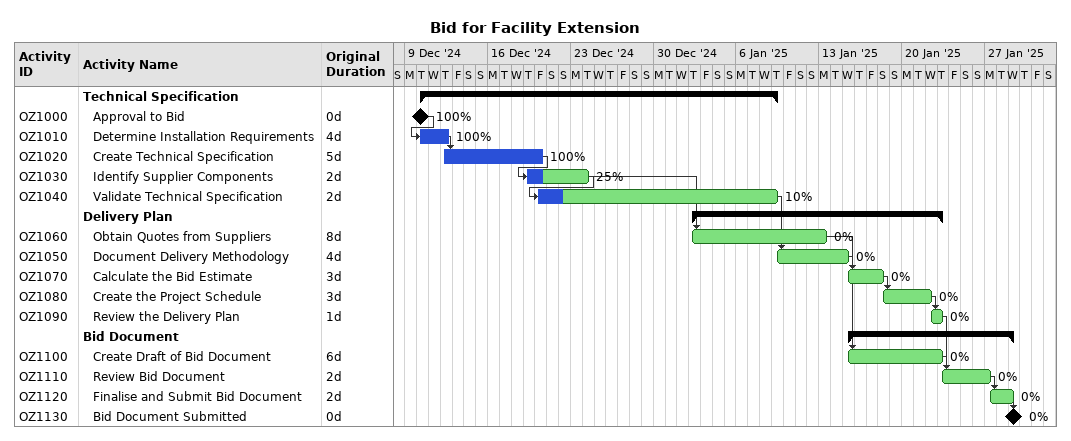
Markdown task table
Bid for Facility Extension

| ID | Level | Task | Original duration | Start | Finish | Predecessors | % complete |
|---|---|---|---|---|---|---|---|
|  | 1 | **Technical Specification** |  | 2024-12-10 | 2025-01-09 |  |  |
| OZ1000 | 2 | Approval to Bid | 0d | 2024-12-10 | 2024-12-10 |  | 100 |
| OZ1010 | 2 | Determine Installation Requirements | 4d | 2024-12-10 | 2024-12-12 | OZ1000 | 100 |
| OZ1020 | 2 | Create Technical Specification | 5d | 2024-12-12 | 2024-12-20 | OZ1010 | 100 |
| OZ1030 | 2 | Identify Supplier Components | 2d | 2024-12-19 | 2024-12-24 | OZ1020 | 25 |
| OZ1040 | 2 | Validate Technical Specification | 2d | 2024-12-20 | 2025-01-09 | OZ1030 | 10 |
|  | 1 | **Delivery Plan** |  | 2025-01-02 | 2025-01-23 |  |  |
| OZ1060 | 2 | Obtain Quotes from Suppliers | 8d | 2025-01-02 | 2025-01-13 | OZ1030 | 0 |
| OZ1050 | 2 | Document Delivery Methodology | 4d | 2025-01-09 | 2025-01-15 | OZ1040 | 0 |
| OZ1070 | 2 | Calculate the Bid Estimate | 3d | 2025-01-15 | 2025-01-18 | OZ1050, OZ1060 | 0 |
| OZ1080 | 2 | Create the Project Schedule | 3d | 2025-01-18 | 2025-01-22 | OZ1070 | 0 |
| OZ1090 | 2 | Review the Delivery Plan | 1d | 2025-01-22 | 2025-01-23 | OZ1080 | 0 |
|  | 1 | **Bid Document** |  | 2025-01-15 | 2025-01-29 |  |  |
| OZ1100 | 2 | Create Draft of Bid Document | 6d | 2025-01-15 | 2025-01-23 | OZ1050 | 0 |
| OZ1110 | 2 | Review Bid Document | 2d | 2025-01-23 | 2025-01-27 | OZ1090, OZ1100 | 0 |
| OZ1120 | 2 | Finalise and Submit Bid Document | 2d | 2025-01-27 | 2025-01-29 | OZ1110 | 0 |
| OZ1130 | 2 | Bid Document Submitted | 0d | 2025-01-29 | 2025-01-29 | OZ1120 | 0 |
